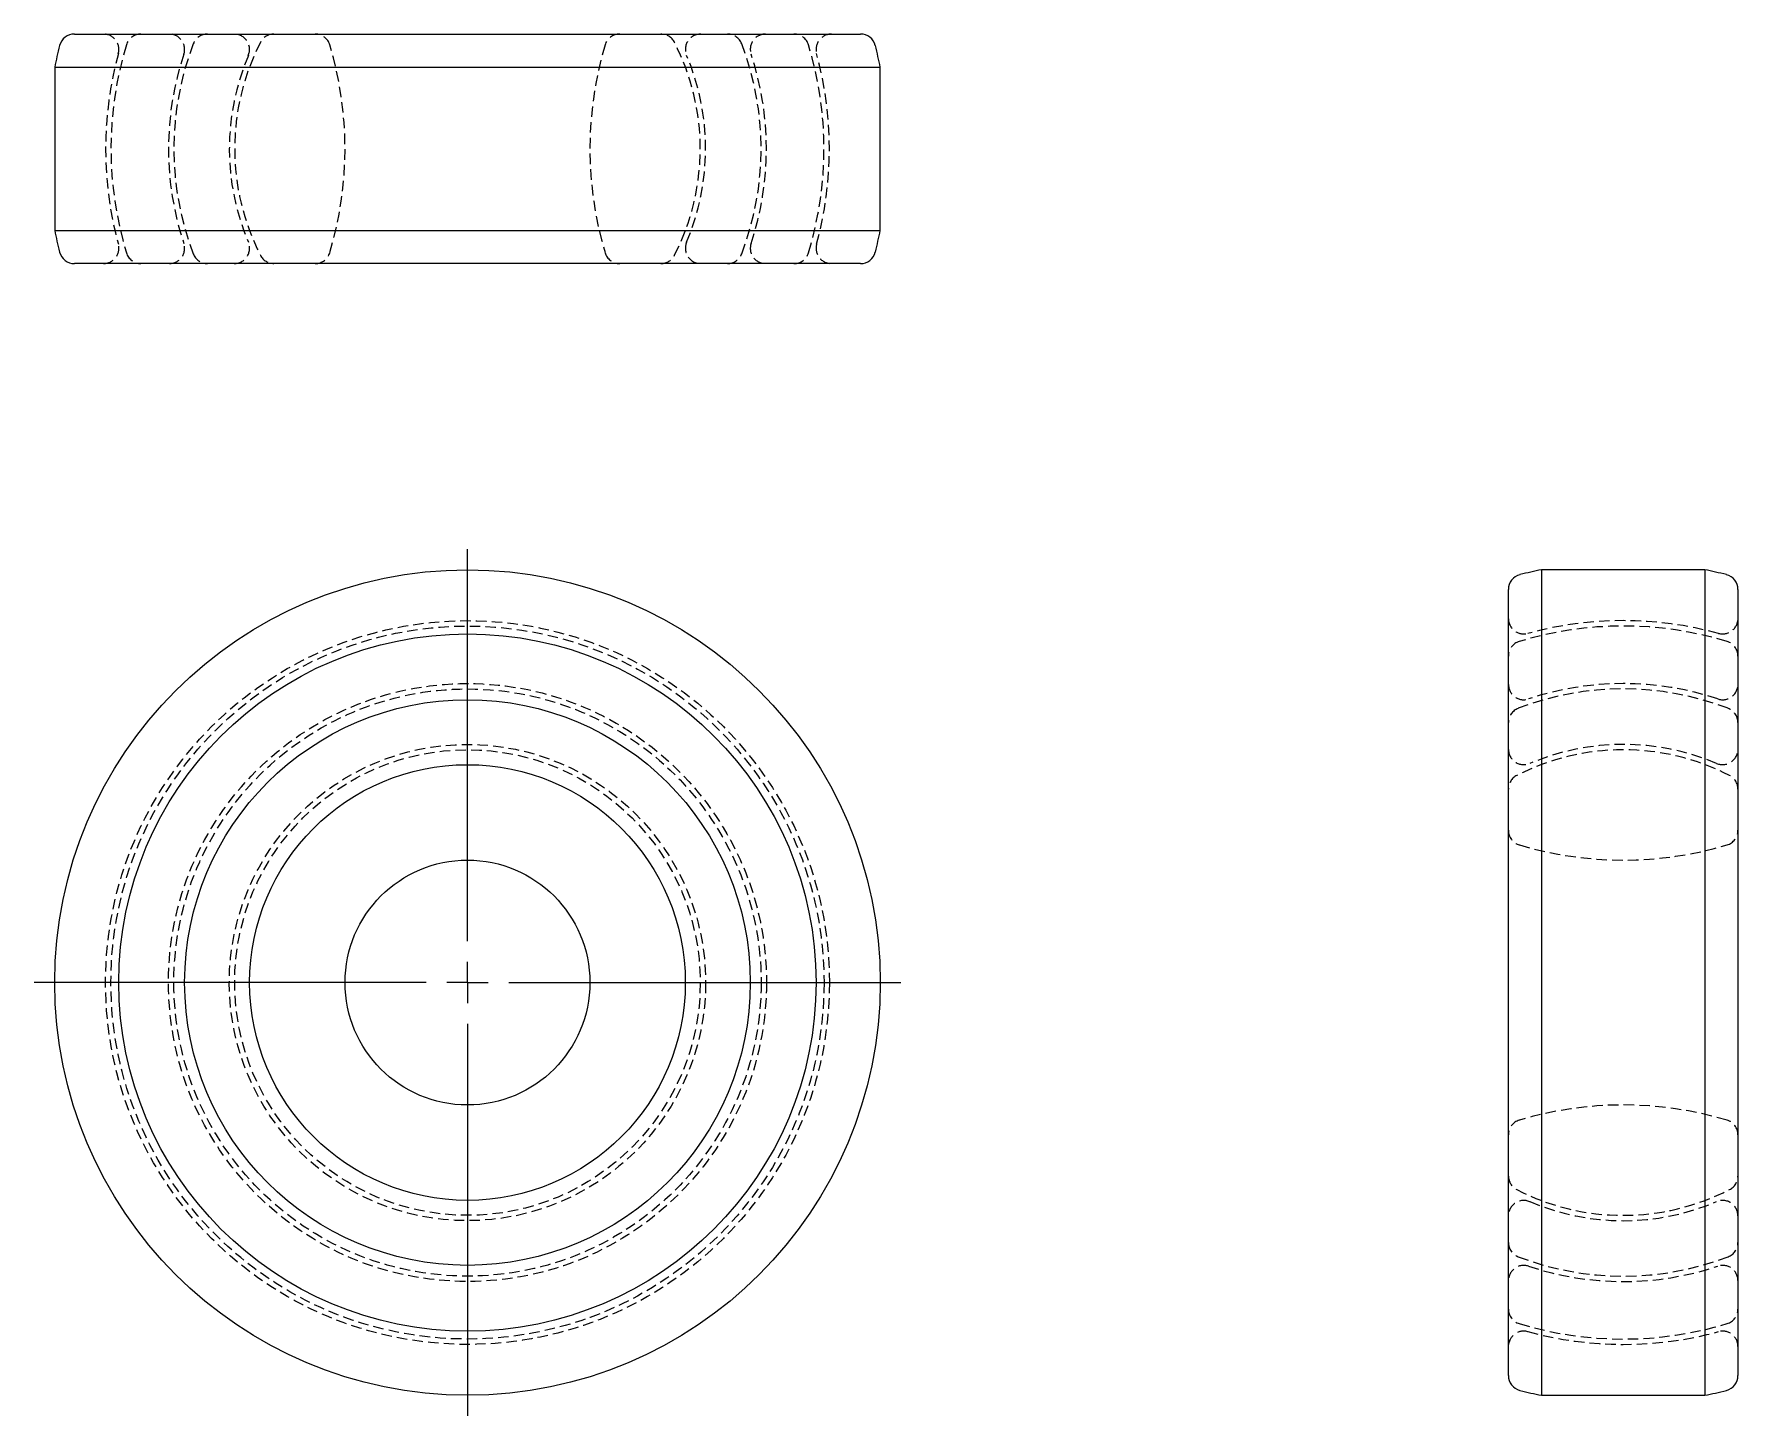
# Model space of a CAD drawing. Header units: millimetres. Extents: x 30 to 237, y 4 to 172.
import ezdxf

# ---------------------------------------------------------------- set-up
doc = ezdxf.new("R2010")
doc.units = ezdxf.units.MM
doc.linetypes.add('HIDDEN', pattern=[1.905, 1.27, -0.635])
doc.layers.add('10', color=7, linetype='Continuous')

# ---------------------------------------------------------------- blocks, each defined once
blk = doc.blocks.new('SW_CENTERMARKSYMBOL_0')
at = {"layer": '10', "color": 0}
for p, q in [((0, 5), (0, 52.5)), ((0, 0), (0, 2.5)), ((-5, 0), (-52.5, 0)), ((0, 0), (-2.5, 0)), ((0, 0), (0, -2.5)), ((0, 0), (2.5, 0)), ((5, 0), (52.5, 0)), ((0, -5), (0, -52.5))]:
    blk.add_line(p, q, dxfattribs=at)

msp = doc.modelspace()

# ---------------------------------------------------------------- linework, layer by layer
at = {"color": 7, "linetype": 'Continuous', "lineweight": 25}
for p, q in [((35.39, 171.9), (130.61, 171.9)), ((33, 167.88), (33, 148.12)), ((33, 167.88), (133, 167.88)), ((133, 148.12), (133, 167.88)), ((33, 148.12), (133, 148.12)), ((130.61, 144.1), (35.39, 144.1)), ((232.88, 107), (213.12, 107)), ((213.12, 107), (213.12, 7)), ((232.88, 107), (232.88, 7)), ((209.1, 9.39), (209.1, 104.61)), ((236.9, 104.61), (236.9, 9.39)), ((213.12, 7), (232.88, 7))]:
    msp.add_line(p, q, dxfattribs=at)
for radius in [50, 42.23, 34.26, 26.39, 14.83]:
    msp.add_circle((83, 57), radius, dxfattribs=at)
at = {"color": 7, "linetype": 'HIDDEN', "lineweight": 18}
for radius in [43.84, 43.19, 36.22, 35.57, 28.85, 28.2]:
    msp.add_circle((83, 57), radius, dxfattribs=at)
at = {"color": 7, "linetype": 'Continuous', "lineweight": 25}
for centre, radius, start, end in [((35.39, 170.05), 1.85, 90, 165.8014), ((130.61, 170.05), 1.85, 14.1986, 90), ((83, 158), 50.97, 165.8014, 168.8267), ((83, 158), 50.97, 11.1733, 14.1986), ((83, 158), 50.97, 191.1733, 194.1986), ((83, 158), 50.97, 345.8014, 348.8267), ((35.39, 145.95), 1.85, 194.1986, 270), ((130.61, 145.95), 1.85, 270, 345.8014), ((210.95, 104.61), 1.85, 104.1986, 180), ((223, 57), 50.97, 101.1733, 104.1986), ((223, 57), 50.97, 75.8014, 78.8267), ((235.05, 104.61), 1.85, 0, 75.8014), ((210.95, 9.39), 1.85, 180, 255.8014), ((235.05, 9.39), 1.85, 284.1986, 0), ((223, 57), 50.97, 255.8014, 258.8267), ((223, 57), 50.97, 281.1733, 284.1986)]:
    msp.add_arc(centre, radius, start, end, dxfattribs=at)
at = {"color": 7, "linetype": 'HIDDEN', "lineweight": 18}
for centre, radius, start, end in [((38.92, 170.05), 1.85, 344.7146, 90), ((43.45, 170.05), 1.85, 90, 163.0582), ((46.89, 170.05), 1.85, 341.5523, 90), ((51.51, 170.05), 1.85, 90, 159.0644), ((54.75, 170.05), 1.85, 336.9018, 90), ((59.56, 170.05), 1.85, 90, 152.7969), ((64.56, 170.05), 1.85, 16.6724, 90), ((101.44, 170.05), 1.85, 90, 163.3276), ((106.44, 170.05), 1.85, 27.2031, 90), ((111.25, 170.05), 1.85, 90, 203.0982), ((114.49, 170.05), 1.85, 20.9356, 90), ((119.11, 170.05), 1.85, 90, 198.4477), ((122.55, 170.05), 1.85, 16.9418, 90), ((127.08, 170.05), 1.85, 90, 195.2854), ((83, 158), 43.84, 164.7146, 195.2854), ((83, 158), 43.19, 163.0582, 196.9418), ((83, 158), 36.22, 161.5523, 198.4477), ((83, 158), 35.57, 159.0644, 200.9356), ((83, 158), 28.85, 156.9018, 203.0982), ((83, 158), 28.2, 152.7969, 207.2031), ((24.33, 158), 43.84, 343.3276, 16.6724), ((141.67, 158), 43.84, 163.3276, 196.6724), ((83, 158), 28.2, 332.7969, 27.2031), ((83, 158), 28.85, 336.9018, 23.0982), ((83, 158), 35.57, 339.0644, 20.9356), ((83, 158), 36.22, 341.5523, 18.4477), ((83, 158), 43.19, 343.0582, 16.9418), ((83, 158), 43.84, 344.7146, 15.2854), ((54.75, 145.95), 1.85, 270, 23.0982), ((111.25, 145.95), 1.85, 156.9018, 270), ((38.92, 145.95), 1.85, 270, 15.2854), ((43.45, 145.95), 1.85, 196.9418, 270), ((46.89, 145.95), 1.85, 270, 18.4477), ((51.51, 145.95), 1.85, 200.9356, 270), ((59.56, 145.95), 1.85, 207.2031, 270), ((64.56, 145.95), 1.85, 270, 343.3276), ((101.44, 145.95), 1.85, 196.6724, 270), ((106.44, 145.95), 1.85, 270, 332.7969), ((114.49, 145.95), 1.85, 270, 339.0644), ((119.11, 145.95), 1.85, 161.5523, 270), ((122.55, 145.95), 1.85, 270, 343.0582), ((127.08, 145.95), 1.85, 164.7146, 270), ((210.95, 101.08), 1.85, 180, 285.2854), ((223, 57), 43.19, 73.0582, 106.9418), ((223, 57), 43.84, 74.7146, 105.2854), ((235.05, 101.08), 1.85, 254.7146, 0), ((210.95, 96.55), 1.85, 106.9418, 180), ((235.05, 96.55), 1.85, 0, 73.0582), ((210.95, 93.11), 1.85, 180, 288.4477), ((223, 57), 36.22, 71.5523, 108.4477), ((235.05, 93.11), 1.85, 251.5523, 0), ((223, 57), 35.57, 69.0644, 110.9356), ((210.95, 88.49), 1.85, 110.9356, 180), ((235.05, 88.49), 1.85, 0, 69.0644), ((210.95, 85.25), 1.85, 180, 293.0982), ((223, 57), 28.2, 62.7969, 117.2031), ((223, 57), 28.85, 66.9018, 113.0982), ((235.05, 85.25), 1.85, 246.9018, 0), ((210.95, 80.44), 1.85, 117.2031, 180), ((235.05, 80.44), 1.85, 0, 62.7969), ((210.95, 75.44), 1.85, 180, 253.3276), ((235.05, 75.44), 1.85, 286.6724, 0), ((223, 115.67), 43.84, 253.3276, 286.6724), ((223, -1.67), 43.84, 73.3276, 106.6724), ((210.95, 38.56), 1.85, 106.6724, 180), ((235.05, 38.56), 1.85, 0, 73.3276), ((210.95, 33.56), 1.85, 180, 242.7969), ((235.05, 33.56), 1.85, 297.2031, 0), ((223, 57), 28.2, 242.7969, 297.2031), ((210.95, 28.75), 1.85, 66.9018, 180), ((223, 57), 28.85, 246.9018, 293.0982), ((235.05, 28.75), 1.85, 0, 113.0982), ((210.95, 25.51), 1.85, 180, 249.0644), ((235.05, 25.51), 1.85, 290.9356, 0), ((210.95, 20.89), 1.85, 71.5523, 180), ((223, 57), 35.57, 249.0644, 290.9356), ((235.05, 20.89), 1.85, 0, 108.4477), ((223, 57), 36.22, 251.5523, 288.4477), ((210.95, 17.45), 1.85, 180, 253.0582), ((235.05, 17.45), 1.85, 286.9418, 0), ((210.95, 12.92), 1.85, 74.7146, 180), ((223, 57), 43.19, 253.0582, 286.9418), ((223, 57), 43.84, 254.7146, 285.2854), ((235.05, 12.92), 1.85, 0, 105.2854)]:
    msp.add_arc(centre, radius, start, end, dxfattribs=at)

# ---------------------------------------------------------------- block references
at = {"layer": '10'}
msp.add_blockref('SW_CENTERMARKSYMBOL_0', (83, 57), dxfattribs=at)

doc.saveas('drawing.dxf')
